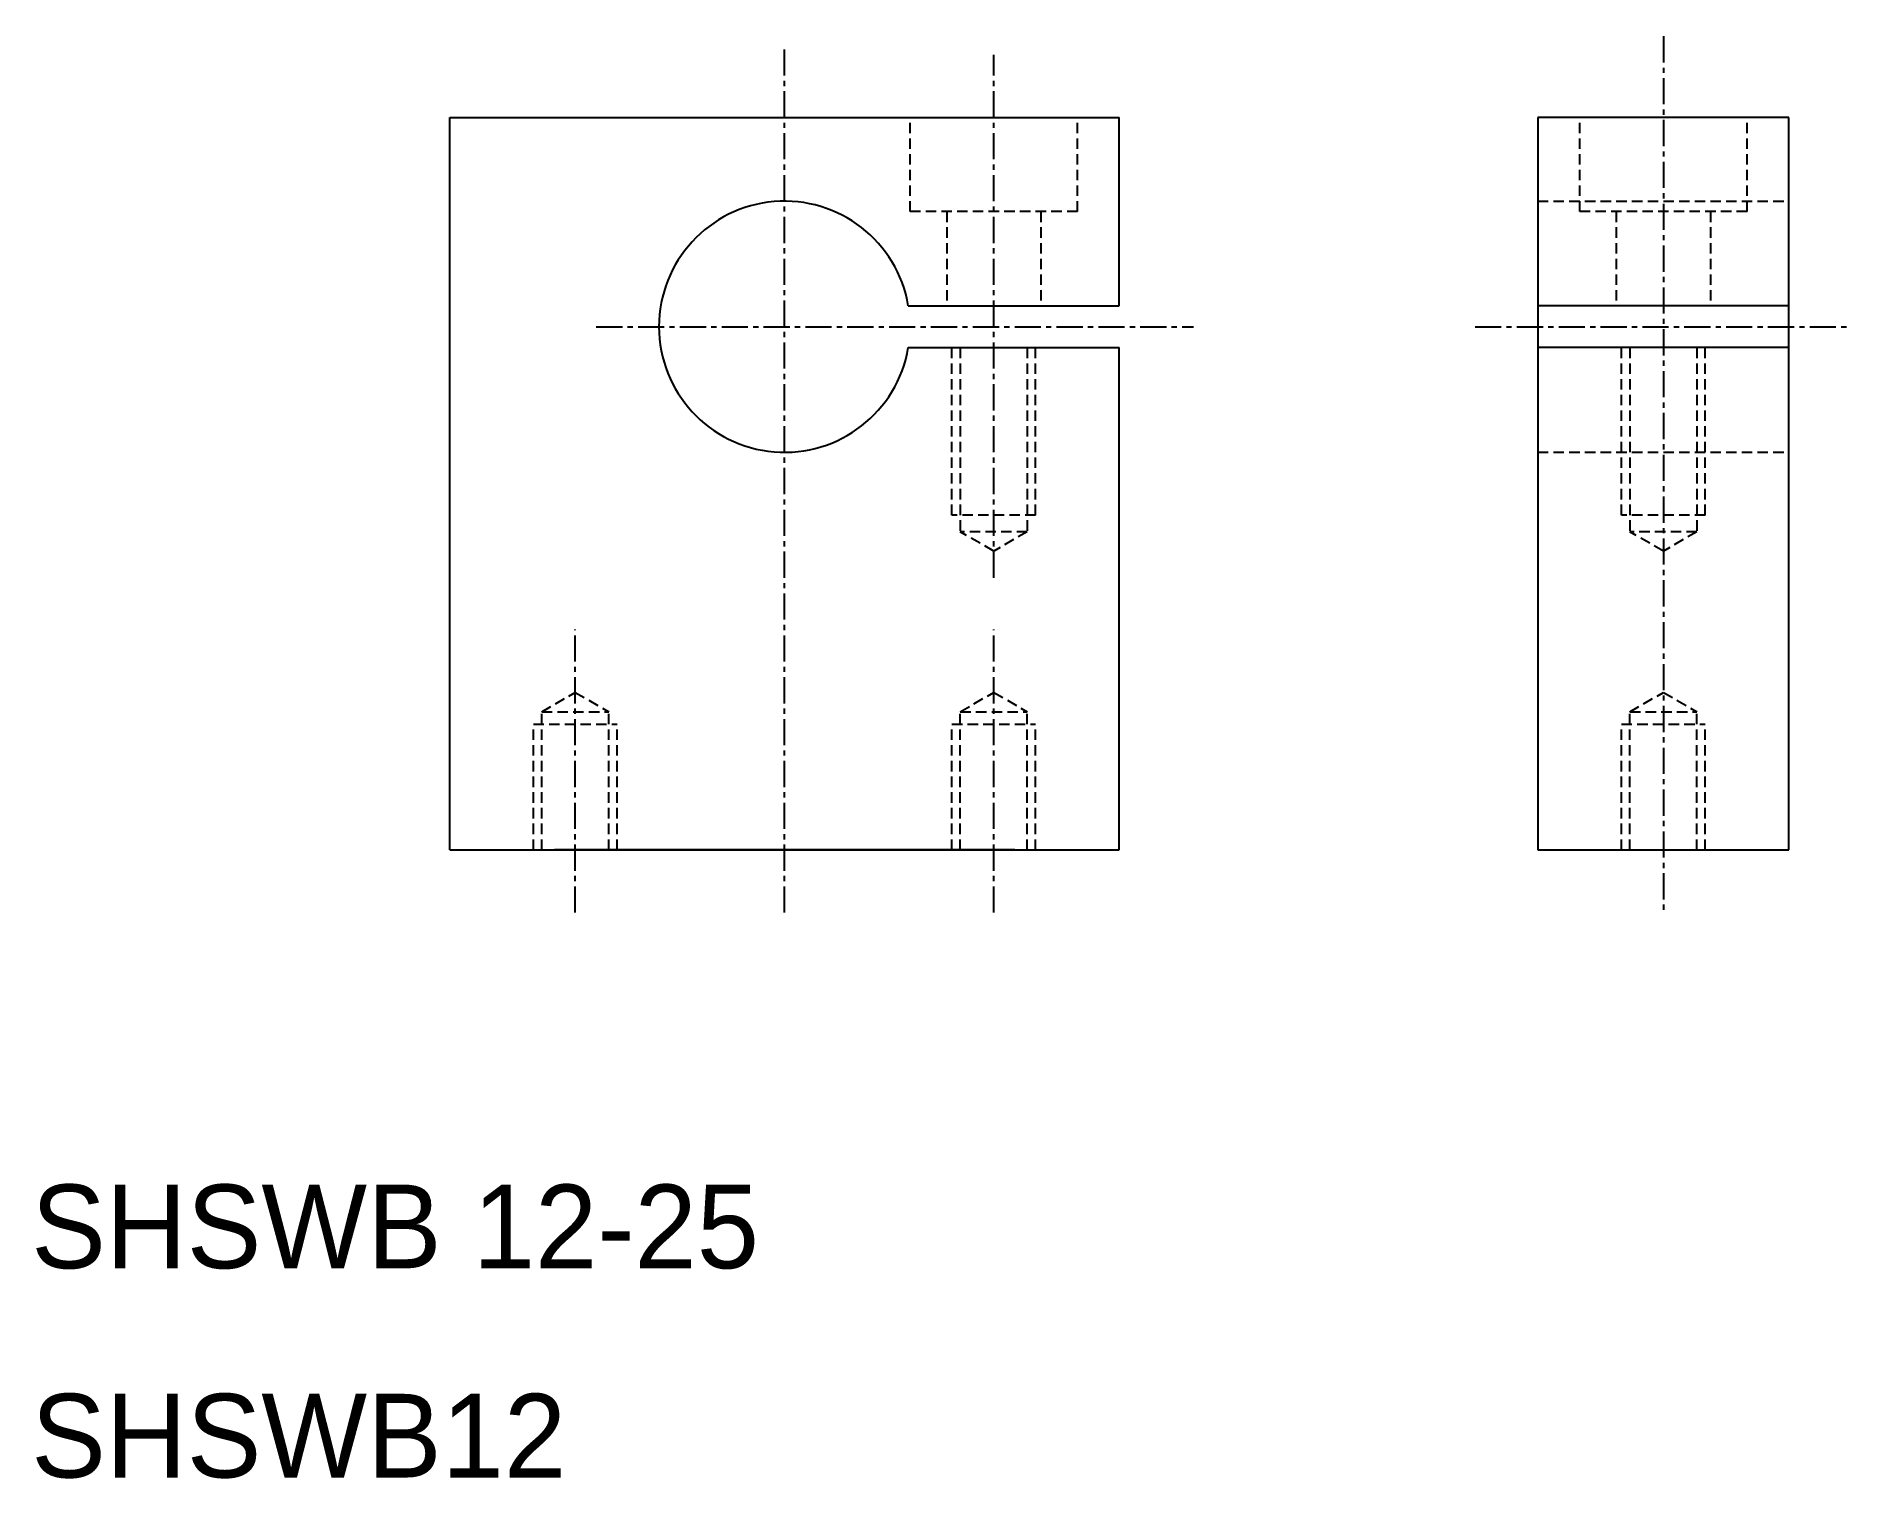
# Model space of a CAD drawing. Extents: x 10.2 to 97, y 9.9 to 78.9.
import ezdxf

# ---------------------------------------------------------------- set-up
doc = ezdxf.new("R2010")
doc.units = 0
doc.linetypes.add('CENTER', pattern=[2, 1.25, -0.25, 0.25, -0.25])
doc.linetypes.add('DASHED', pattern=[0.75, 0.5, -0.25])
doc.layers.get('0').update_dxf_attribs({"linetype": 'CONTINUOUS'})
doc.layers.add('CENTER', color=1, linetype='CENTER')

msp = doc.modelspace()

# ---------------------------------------------------------------- linework, layer by layer
at = {"color": 7, "linetype": 'CONTINUOUS'}
for p, q in [((30, 40), (30, 75)), ((30, 75), (62, 75)), ((62, 66), (62, 75)), ((82, 75), (82, 40)), ((94, 75), (82, 75)), ((94, 40), (94, 75)), ((51.916, 66), (62, 66)), ((94, 66), (82, 66)), ((51.916, 64), (62, 64)), ((62, 40), (62, 64)), ((94, 64), (82, 64)), ((30, 40), (62, 40)), ((32.5, 40), (59.5, 40)), ((57, 40), (35, 40)), ((82, 40), (94, 40))]:
    msp.add_line(p, q, dxfattribs=at)
at = {"color": 3, "linetype": 'DASHED'}
for p, q in [((52, 70.5), (52, 75)), ((60, 70.5), (60, 75)), ((84, 70.5), (84, 75)), ((92, 70.5), (92, 75)), ((60, 70.5), (52, 70.5)), ((53.75, 70.5), (53.75, 66)), ((58.25, 70.5), (58.25, 66)), ((82, 71), (94, 71)), ((92, 70.5), (84, 70.5)), ((85.75, 70.5), (85.75, 66)), ((90.25, 70.5), (90.25, 66)), ((54, 56), (54, 64)), ((54.4, 64), (54.4, 55.2)), ((57.6, 64), (57.6, 55.2)), ((58, 56), (58, 64)), ((86, 56), (86, 64)), ((86.4, 64), (86.4, 55.2)), ((89.6, 64), (89.6, 55.2)), ((90, 56), (90, 64)), ((82, 59), (94, 59)), ((58, 56), (54, 56)), ((90, 56), (86, 56)), ((57.6, 55.2), (54.4, 55.2)), ((56, 54.276), (54.4, 55.2)), ((57.6, 55.2), (56, 54.276)), ((89.6, 55.2), (86.4, 55.2)), ((88, 54.276), (86.4, 55.2)), ((89.6, 55.2), (88, 54.276)), ((34.4, 46.6), (36, 47.524)), ((36, 47.524), (37.6, 46.6)), ((54.4, 46.6), (56, 47.524)), ((56, 47.524), (57.6, 46.6)), ((86.4, 46.6), (88, 47.524)), ((88, 47.524), (89.6, 46.6)), ((34, 40), (34, 46)), ((34, 46), (38, 46)), ((34.4, 40), (34.4, 46.6)), ((34.4, 46.6), (37.6, 46.6)), ((37.6, 40), (37.6, 46.6)), ((38, 40), (38, 46)), ((54, 40), (54, 46)), ((54, 46), (58, 46)), ((54.4, 40), (54.4, 46.6)), ((54.4, 46.6), (57.6, 46.6)), ((57.6, 40), (57.6, 46.6)), ((58, 40), (58, 46)), ((86, 40), (86, 46)), ((86, 46), (90, 46)), ((86.4, 40), (86.4, 46.6)), ((86.4, 46.6), (89.6, 46.6)), ((89.6, 40), (89.6, 46.6)), ((90, 40), (90, 46))]:
    msp.add_line(p, q, dxfattribs=at)
at = {"color": 7, "linetype": 'CONTINUOUS'}
msp.add_arc((46, 65), 6, 9.59407, 350.40593, dxfattribs=at)
at = {"layer": 'CENTER', "color": 1, "linetype": 'CENTER'}
for p, q in [((46, 37), (46, 78.441)), ((88, 78.88), (88, 37)), ((56, 53), (56, 78)), ((37, 65), (65.551, 65)), ((79, 65), (97, 65)), ((36, 37), (36, 50.524)), ((56, 37), (56, 50.524))]:
    msp.add_line(p, q, dxfattribs=at)

# ---------------------------------------------------------------- texts
at = {"color": 7, "linetype": 'CONTINUOUS'}
for s, p in [('SHSWB 12-25', (10, 20)), ('SHSWB12', (10, 10))]:
    msp.add_text(s, height=4, dxfattribs=at).set_placement(p)

doc.saveas('drawing.dxf')
